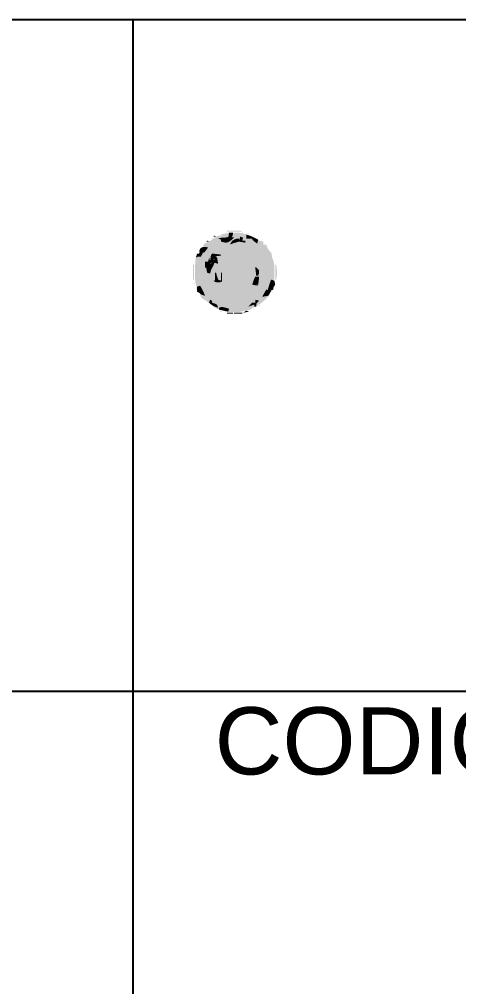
# Model space of a CAD drawing. Header units: millimetres. Extents: x 0 to 1189, y 0 to 841.
# Drawn here: x 1106.16 to 1117.26, y 51.52 to 76 of the extents above; entities that cross this region are included whole.
import ezdxf
from ezdxf.enums import TextEntityAlignment as Align

# ---------------------------------------------------------------- set-up
doc = ezdxf.new("R2010")
doc.units = ezdxf.units.MM
doc.styles.add('ARIAL', font='arial.ttf')

msp = doc.modelspace()

# ---------------------------------------------------------------- hatches: boundary and pattern name
at = {"true_color": 0xad8536}
h = msp.add_hatch(color=7, dxfattribs=at)
h.paths.add_polyline_path([(1111.808, 70.582), (1111.432, 70.599), (1111.065, 70.45), (1111.03, 70.424), (1110.994, 70.4), (1110.959, 70.375), (1110.916, 70.359), (1110.874, 70.342), (1110.832, 70.325), (1110.827, 70.307), (1110.821, 70.29), (1110.816, 70.272), (1110.813, 70.256), (1110.81, 70.24), (1110.807, 70.223), (1110.781, 70.215), (1110.756, 70.206), (1110.731, 70.198), (1110.722, 70.155), (1110.714, 70.113), (1110.705, 70.071), (1110.68, 70.063), (1110.654, 70.054), (1110.629, 70.046), (1110.614, 69.915), (1110.605, 69.785), (1110.601, 69.653), (1110.601, 69.633), (1110.601, 69.614), (1110.601, 69.595), (1110.6, 69.506), (1110.604, 69.418), (1110.616, 69.33), (1110.626, 69.295), (1110.633, 69.26), (1110.644, 69.191), (1110.647, 69.163), (1110.651, 69.136), (1110.655, 69.109), (1110.68, 69.1), (1110.706, 69.092), (1110.731, 69.083), (1110.732, 69.064), (1110.734, 69.044), (1110.735, 69.025), (1110.752, 68.976), (1110.77, 68.949), (1110.807, 68.922), (1110.862, 68.891), (1110.894, 68.87), (1110.932, 68.84), (1111.169, 68.685), (1111.417, 68.611), (1111.698, 68.594), (1111.99, 68.662), (1112.256, 68.805), (1112.479, 69.007), (1112.487, 69.033), (1112.496, 69.058), (1112.504, 69.083), (1112.517, 69.096), (1112.53, 69.108), (1112.542, 69.12), (1112.586, 69.179), (1112.603, 69.29), (1112.609, 69.55), (1112.61, 69.569), (1112.61, 69.588), (1112.61, 69.607), (1112.61, 69.708), (1112.602, 69.805), (1112.58, 69.903), (1112.572, 69.926), (1112.563, 69.948), (1112.555, 69.97), (1112.547, 70.012), (1112.538, 70.055), (1112.529, 70.097), (1112.492, 70.135), (1112.465, 70.168), (1112.428, 70.223), (1112.413, 70.269), (1112.406, 70.288), (1112.403, 70.299), (1112.377, 70.299), (1112.352, 70.299), (1112.327, 70.299), (1112.327, 70.325), (1112.327, 70.35), (1112.327, 70.375), (1112.273, 70.388), (1112.223, 70.405), (1112.174, 70.428)])
h.paths.add_polyline_path([(1110.672, 69.985), (1110.679, 69.972), (1110.68, 69.97), (1110.655, 70.021)])
at = {"true_color": 0xe7b045}
msp.add_hatch(color=7, dxfattribs=at).paths.add_polyline_path([(1111.247, 70.53), (1111.19, 70.522), (1111.129, 70.496), (1111.073, 70.455), (1111.016, 70.415), (1110.959, 70.375), (1110.916, 70.359), (1110.874, 70.342), (1110.832, 70.325), (1110.827, 70.307), (1110.821, 70.29), (1110.816, 70.272), (1110.813, 70.256), (1110.81, 70.24), (1110.807, 70.223), (1110.781, 70.215), (1110.756, 70.206), (1110.731, 70.198), (1110.722, 70.155), (1110.714, 70.113), (1110.705, 70.071), (1110.68, 70.063), (1110.654, 70.054), (1110.629, 70.046), (1110.614, 69.915), (1110.605, 69.785), (1110.601, 69.653), (1110.601, 69.633), (1110.601, 69.614), (1110.601, 69.595), (1110.6, 69.506), (1110.604, 69.418), (1110.616, 69.33), (1110.626, 69.295), (1110.633, 69.26), (1110.644, 69.191), (1110.647, 69.163), (1110.651, 69.136), (1110.655, 69.109), (1110.68, 69.1), (1110.706, 69.092), (1110.731, 69.083), (1110.732, 69.064), (1110.734, 69.044), (1110.735, 69.025), (1110.752, 68.976), (1110.77, 68.949), (1110.807, 68.922), (1110.862, 68.891), (1110.894, 68.87), (1110.932, 68.84), (1111.169, 68.685), (1111.417, 68.611), (1111.698, 68.594), (1111.99, 68.662), (1112.256, 68.805), (1112.479, 69.007), (1112.487, 69.033), (1112.496, 69.058), (1112.504, 69.083), (1112.517, 69.096), (1112.53, 69.108), (1112.542, 69.12), (1112.591, 69.192), (1112.608, 69.353), (1112.605, 69.742), (1112.58, 69.725), (1112.554, 69.708), (1112.529, 69.691), (1112.525, 69.663), (1112.521, 69.635), (1112.517, 69.607), (1112.5, 69.526), (1112.472, 69.458), (1112.428, 69.387), (1112.436, 69.422), (1112.445, 69.455), (1112.453, 69.489), (1112.391, 69.459), (1112.34, 69.422), (1112.289, 69.375), (1112.237, 69.327), (1112.186, 69.291), (1112.124, 69.261), (1112.124, 69.278), (1112.124, 69.295), (1112.124, 69.311), (1111.936, 69.294), (1111.751, 69.29), (1111.563, 69.3), (1111.539, 69.302), (1111.516, 69.304), (1111.492, 69.307), (1111.325, 69.325), (1111.162, 69.357), (1111.004, 69.415), (1110.978, 69.43), (1110.967, 69.437), (1110.96, 69.441), (1110.934, 69.457), (1110.908, 69.473), (1110.883, 69.489), (1110.884, 69.623), (1110.906, 69.745), (1110.964, 69.866), (1111.024, 69.938), (1111.086, 69.985), (1111.174, 70.014), (1111.204, 70.017), (1111.233, 70.019), (1111.263, 70.021), (1111.365, 70.07), (1111.447, 70.133), (1111.516, 70.223), (1111.511, 70.266), (1111.504, 70.292), (1111.491, 70.325), (1111.415, 70.34), (1111.383, 70.346), (1111.364, 70.35), (1111.364, 70.393), (1111.364, 70.435), (1111.364, 70.477), (1111.347, 70.477), (1111.33, 70.477), (1111.313, 70.477), (1111.313, 70.494), (1111.313, 70.511), (1111.313, 70.527)])
at = {"true_color": 0xcaa364}
msp.add_hatch(color=7, dxfattribs=at).paths.add_polyline_path([(1111.313, 70.527), (1111.247, 70.53), (1111.19, 70.522), (1111.129, 70.496), (1111.073, 70.455), (1111.016, 70.415), (1110.959, 70.375), (1110.916, 70.359), (1110.874, 70.342), (1110.832, 70.325), (1110.827, 70.307), (1110.821, 70.29), (1110.816, 70.272), (1110.811, 70.243), (1110.808, 70.231), (1110.807, 70.223), (1110.781, 70.215), (1110.756, 70.206), (1110.731, 70.198), (1110.722, 70.172), (1110.714, 70.147), (1110.705, 70.122), (1110.748, 70.114), (1110.79, 70.105), (1110.832, 70.097), (1110.841, 70.114), (1110.849, 70.131), (1110.857, 70.147), (1110.952, 70.25), (1111.056, 70.327), (1111.187, 70.375), (1111.187, 70.358), (1111.187, 70.341), (1111.187, 70.325), (1111.281, 70.325), (1111.373, 70.325), (1111.465, 70.325), (1111.431, 70.333), (1111.397, 70.342), (1111.364, 70.35), (1111.364, 70.393), (1111.364, 70.435), (1111.364, 70.477), (1111.347, 70.477), (1111.33, 70.477), (1111.313, 70.477), (1111.313, 70.494), (1111.313, 70.511)])
at = {"true_color": 0xdf7f7f}
msp.add_hatch(color=7, dxfattribs=at).paths.add_polyline_path([(1111.085, 70.527), (1111.077, 70.519), (1111.068, 70.51), (1111.06, 70.502), (1111.086, 70.502), (1111.111, 70.502), (1111.136, 70.502), (1111.119, 70.511), (1111.102, 70.519)])
at = {"true_color": 0xbf3f3f}
msp.add_hatch(color=7, dxfattribs=at).paths.add_polyline_path([(1111.172, 70.535), (1111.185, 70.528), (1111.187, 70.527)])
at = {"true_color": 0xffbf3f}
for points in [[(1111.187, 70.578), (1111.222, 70.56), (1111.235, 70.554), (1111.237, 70.553)], [(1112.048, 68.678), (1112.099, 68.653), (1112.097, 68.654), (1112.084, 68.66)], [(1112.2, 68.779), (1112.249, 68.755), (1112.236, 68.762)]]:
    msp.add_hatch(color=7, dxfattribs=at).paths.add_polyline_path(points)
at = {"true_color": 0xb28e57}
msp.add_hatch(color=7, dxfattribs=at).paths.add_polyline_path([(1112.048, 70.502), (1111.783, 70.592), (1111.512, 70.607), (1111.237, 70.553), (1111.263, 70.544), (1111.288, 70.536), (1111.313, 70.527), (1111.313, 70.51), (1111.313, 70.493), (1111.313, 70.477), (1111.33, 70.477), (1111.347, 70.477), (1111.364, 70.477), (1111.364, 70.434), (1111.364, 70.392), (1111.364, 70.35), (1111.39, 70.35), (1111.415, 70.35), (1111.44, 70.35), (1111.462, 70.371), (1111.484, 70.392), (1111.506, 70.413), (1111.585, 70.465), (1111.664, 70.484), (1111.759, 70.483), (1111.78, 70.481), (1111.8, 70.479), (1111.82, 70.477), (1111.863, 70.473), (1111.905, 70.468), (1111.948, 70.464), (1111.982, 70.46), (1112.015, 70.456), (1112.048, 70.451), (1112.048, 70.468), (1112.048, 70.485)])
at = {"true_color": 0xaaaa55}
msp.add_hatch(color=7, dxfattribs=at).paths.add_polyline_path([(1111.237, 70.603), (1111.291, 70.586), (1111.31, 70.579), (1111.313, 70.578)])
at = {"true_color": 0xffff00}
msp.add_hatch(color=7, dxfattribs=at).paths.add_polyline_path([(1111.364, 70.629), (1111.4, 70.611), (1111.413, 70.604)])
at = {"true_color": 0xa9794b}
msp.add_hatch(color=7, dxfattribs=at).paths.add_polyline_path([(1111.415, 70.654), (1111.415, 70.646), (1111.415, 70.637), (1111.415, 70.629), (1111.534, 70.629), (1111.652, 70.629), (1111.769, 70.629), (1111.769, 70.637), (1111.769, 70.646), (1111.769, 70.654), (1111.65, 70.654), (1111.532, 70.654)])
at = {"true_color": 0xb1874d}
msp.add_hatch(color=7, dxfattribs=at).paths.add_polyline_path([(1111.465, 70.603), (1111.457, 70.552), (1111.448, 70.502), (1111.44, 70.451), (1111.476, 70.466), (1111.503, 70.479), (1111.541, 70.502), (1111.555, 70.542), (1111.561, 70.568), (1111.567, 70.603), (1111.532, 70.603), (1111.499, 70.603)])
at = {"true_color": 0x997633}
msp.add_hatch(color=7, dxfattribs=at).paths.add_polyline_path([(1111.82, 70.502), (1111.671, 70.505), (1111.555, 70.469), (1111.44, 70.375), (1111.449, 70.358), (1111.457, 70.341), (1111.465, 70.325), (1111.491, 70.325), (1111.516, 70.325), (1111.541, 70.325), (1111.604, 70.338), (1111.65, 70.345), (1111.719, 70.35), (1111.815, 70.291), (1111.888, 70.219), (1111.947, 70.122), (1111.932, 70.115), (1111.917, 70.107), (1111.903, 70.1), (1111.869, 70.083), (1111.854, 70.076), (1111.845, 70.071), (1111.773, 70.035), (1111.706, 69.994), (1111.643, 69.945), (1111.634, 69.874), (1111.634, 69.828), (1111.643, 69.767), (1111.651, 69.767), (1111.66, 69.767), (1111.668, 69.767), (1111.672, 69.787), (1111.676, 69.806), (1111.681, 69.824), (1111.743, 69.905), (1111.824, 69.958), (1111.921, 69.995), (1111.965, 69.976), (1112.004, 69.976), (1112.073, 69.995), (1112.056, 70.012), (1112.039, 70.029), (1112.023, 70.046), (1112.026, 70.073), (1112.029, 70.099), (1112.032, 70.125), (1112.042, 70.168), (1112.046, 70.187), (1112.048, 70.198), (1112.014, 70.221), (1111.987, 70.241), (1111.947, 70.274), (1111.922, 70.317), (1111.896, 70.359), (1111.871, 70.401), (1111.845, 70.401), (1111.82, 70.401), (1111.795, 70.401), (1111.803, 70.435), (1111.812, 70.469)])
at = {"true_color": 0xa27d4b}
msp.add_hatch(color=7, dxfattribs=at).paths.add_polyline_path([(1111.567, 70.603), (1111.558, 70.569), (1111.55, 70.536), (1111.541, 70.502), (1111.678, 70.49), (1111.815, 70.477), (1111.951, 70.462), (1111.984, 70.459), (1112.016, 70.455), (1112.048, 70.451), (1112.048, 70.468), (1112.048, 70.485), (1112.048, 70.502), (1111.892, 70.566), (1111.735, 70.599)])
at = {"true_color": 0x9f7733}
msp.add_hatch(color=7, dxfattribs=at).paths.add_polyline_path([(1111.744, 70.502), (1111.735, 70.459), (1111.727, 70.417), (1111.719, 70.375), (1111.809, 70.36), (1111.848, 70.354), (1111.871, 70.35), (1111.871, 70.367), (1111.871, 70.384), (1111.871, 70.401), (1111.845, 70.401), (1111.82, 70.401), (1111.795, 70.401), (1111.803, 70.426), (1111.812, 70.452), (1111.82, 70.477), (1111.794, 70.485), (1111.769, 70.494)])
at = {"true_color": 0xd4d42a}
msp.add_hatch(color=7, dxfattribs=at).paths.add_polyline_path([(1111.769, 70.629), (1111.823, 70.611), (1111.842, 70.604)])
at = {"true_color": 0xffaa00}
msp.add_hatch(color=7, dxfattribs=at).paths.add_polyline_path([(1111.896, 70.603), (1111.949, 70.586), (1111.969, 70.579), (1111.972, 70.578)])
at = {"true_color": 0xa88757}
msp.add_hatch(color=7, dxfattribs=at).paths.add_polyline_path([(1111.896, 70.553), (1111.896, 70.519), (1111.896, 70.485), (1111.896, 70.451), (1111.947, 70.451), (1111.998, 70.451), (1112.048, 70.451), (1112.048, 70.468), (1112.048, 70.485), (1112.048, 70.502), (1111.998, 70.524), (1111.949, 70.54)])
at = {"true_color": 0xbc8d4b}
msp.add_hatch(color=7, dxfattribs=at).paths.add_polyline_path([(1112.048, 70.502), (1112.048, 70.485), (1112.048, 70.468), (1112.048, 70.451), (1112.014, 70.451), (1111.98, 70.451), (1111.947, 70.451), (1112.006, 70.403), (1112.067, 70.358), (1112.132, 70.318), (1112.146, 70.312), (1112.16, 70.306), (1112.175, 70.299), (1112.176, 70.262), (1112.185, 70.235), (1112.21, 70.196), (1112.226, 70.175), (1112.241, 70.155), (1112.257, 70.135), (1112.302, 70.078), (1112.349, 70.03), (1112.409, 69.988), (1112.424, 69.982), (1112.439, 69.976), (1112.453, 69.97), (1112.454, 69.867), (1112.477, 69.78), (1112.529, 69.691), (1112.555, 69.708), (1112.58, 69.725), (1112.605, 69.742), (1112.602, 69.757), (1112.598, 69.772), (1112.595, 69.787), (1112.591, 69.808), (1112.586, 69.828), (1112.582, 69.848), (1112.572, 69.889), (1112.563, 69.929), (1112.555, 69.97), (1112.547, 70.012), (1112.539, 70.055), (1112.529, 70.097), (1112.492, 70.135), (1112.465, 70.168), (1112.428, 70.223), (1112.419, 70.249), (1112.411, 70.274), (1112.403, 70.299), (1112.377, 70.299), (1112.352, 70.299), (1112.327, 70.299), (1112.327, 70.325), (1112.327, 70.35), (1112.327, 70.375), (1112.257, 70.393), (1112.193, 70.419), (1112.13, 70.453), (1112.103, 70.47), (1112.075, 70.486)])
at = {"true_color": 0xab8e67}
msp.add_hatch(color=7, dxfattribs=at).paths.add_polyline_path([(1112.048, 70.502), (1112.048, 70.476), (1112.048, 70.451), (1112.048, 70.426), (1112.067, 70.41), (1112.086, 70.395), (1112.104, 70.379), (1112.172, 70.321), (1112.231, 70.258), (1112.289, 70.19), (1112.33, 70.139), (1112.36, 70.109), (1112.403, 70.071), (1112.454, 70.076), (1112.487, 70.082), (1112.529, 70.097), (1112.492, 70.135), (1112.465, 70.168), (1112.428, 70.223), (1112.419, 70.249), (1112.411, 70.274), (1112.403, 70.299), (1112.377, 70.299), (1112.352, 70.299), (1112.327, 70.299), (1112.327, 70.325), (1112.327, 70.35), (1112.327, 70.375), (1112.257, 70.393), (1112.193, 70.419), (1112.13, 70.453), (1112.103, 70.47), (1112.075, 70.486)])
at = {"true_color": 0xb5925f}
msp.add_hatch(color=7, dxfattribs=at).paths.add_polyline_path([(1112.048, 70.502), (1112.048, 70.476), (1112.048, 70.451), (1112.048, 70.426), (1112.095, 70.385), (1112.128, 70.359), (1112.175, 70.325), (1112.183, 70.359), (1112.192, 70.393), (1112.2, 70.426), (1112.149, 70.452), (1112.098, 70.477)])
at = {"true_color": 0xecb358}
msp.add_hatch(color=7, dxfattribs=at).paths.add_polyline_path([(1110.917, 70.234), (1110.883, 70.192), (1110.853, 70.143), (1110.846, 70.127), (1110.839, 70.112), (1110.832, 70.097), (1110.798, 70.105), (1110.764, 70.114), (1110.731, 70.122), (1110.722, 70.105), (1110.714, 70.088), (1110.705, 70.071), (1110.68, 70.063), (1110.654, 70.054), (1110.629, 70.046), (1110.621, 69.935), (1110.612, 69.826), (1110.604, 69.717), (1110.621, 69.717), (1110.638, 69.717), (1110.655, 69.717), (1110.672, 69.683), (1110.689, 69.649), (1110.705, 69.615), (1110.748, 69.658), (1110.79, 69.7), (1110.832, 69.742), (1110.806, 69.751), (1110.781, 69.759), (1110.756, 69.767), (1110.783, 69.874), (1110.817, 69.977), (1110.865, 70.074), (1110.914, 70.138), (1110.947, 70.196), (1110.959, 70.274)])
at = {"true_color": 0xf8bd4a}
msp.add_hatch(color=7, dxfattribs=at).paths.add_polyline_path([(1111.125, 70.377), (1111.071, 70.372), (1111.036, 70.348), (1110.989, 70.282), (1110.97, 70.254), (1110.952, 70.226), (1110.933, 70.198), (1110.886, 70.13), (1110.842, 70.061), (1110.802, 69.988), (1110.762, 69.905), (1110.742, 69.831), (1110.756, 69.742), (1110.782, 69.751), (1110.807, 69.759), (1110.832, 69.767), (1110.841, 69.793), (1110.849, 69.818), (1110.857, 69.843), (1110.919, 69.867), (1110.953, 69.897), (1110.989, 69.959), (1111.004, 69.988), (1111.019, 70.017), (1111.035, 70.046), (1111.069, 70.045), (1111.084, 70.045), (1111.092, 70.044), (1111.118, 70.044), (1111.143, 70.043), (1111.168, 70.043), (1111.223, 70.042), (1111.261, 70.043), (1111.313, 70.046), (1111.396, 70.089), (1111.46, 70.147), (1111.516, 70.223), (1111.507, 70.258), (1111.499, 70.291), (1111.491, 70.325), (1111.388, 70.325), (1111.287, 70.325), (1111.187, 70.325), (1111.187, 70.342), (1111.187, 70.359), (1111.187, 70.375), (1111.15, 70.376), (1111.134, 70.377)])
at = {"true_color": 0x886c2d}
msp.add_hatch(color=7, dxfattribs=at).paths.add_polyline_path([(1111.719, 70.375), (1111.654, 70.381), (1111.601, 70.374), (1111.541, 70.35), (1111.518, 70.289), (1111.494, 70.231), (1111.465, 70.173), (1111.402, 70.122), (1111.336, 70.084), (1111.258, 70.06), (1111.199, 70.05), (1111.142, 70.038), (1111.085, 70.021), (1110.965, 69.894), (1110.886, 69.742), (1110.846, 69.571), (1110.855, 69.511), (1110.868, 69.479), (1110.895, 69.444), (1110.933, 69.426), (1110.949, 69.417), (1110.959, 69.413), (1110.986, 69.398), (1111.013, 69.384), (1111.039, 69.37), (1111.242, 69.326), (1111.466, 69.323), (1111.668, 69.362), (1111.668, 69.558), (1111.668, 69.752), (1111.668, 69.945), (1111.77, 69.996), (1111.872, 70.047), (1111.972, 70.097), (1111.905, 70.218), (1111.83, 70.304)])
at = {"true_color": 0xbf0000}
msp.add_hatch(color=7, dxfattribs=at).paths.add_polyline_path([(1110.908, 70.401), (1110.899, 70.392), (1110.891, 70.384), (1110.883, 70.375), (1110.908, 70.375), (1110.934, 70.375), (1110.959, 70.375), (1110.942, 70.384), (1110.925, 70.392)])
at = {"true_color": 0xf5b954}
msp.add_hatch(color=7, dxfattribs=at).paths.add_polyline_path([(1111.128, 70.381), (1111.079, 70.376), (1111.049, 70.364), (1111.015, 70.335), (1110.993, 70.302), (1110.983, 70.288), (1110.978, 70.28), (1110.935, 70.214), (1110.903, 70.147), (1110.883, 70.071), (1110.918, 70.095), (1110.944, 70.115), (1110.984, 70.147), (1111.012, 70.207), (1111.042, 70.244), (1111.1, 70.276), (1111.136, 70.29), (1111.152, 70.296), (1111.161, 70.299), (1111.17, 70.325), (1111.178, 70.35), (1111.187, 70.375), (1111.152, 70.379), (1111.137, 70.38)])
at = {"true_color": 0xff3f3f}
msp.add_hatch(color=7, dxfattribs=at).paths.add_polyline_path([(1111.009, 70.477), (1111.06, 70.451), (1111.058, 70.452), (1111.045, 70.459)])
at = {"true_color": 0xdfa846}
msp.add_hatch(color=7, dxfattribs=at).paths.add_polyline_path([(1111.364, 70.477), (1111.29, 70.476), (1111.244, 70.469), (1111.187, 70.451), (1111.187, 70.434), (1111.187, 70.417), (1111.187, 70.401), (1111.161, 70.401), (1111.136, 70.401), (1111.111, 70.401), (1111.136, 70.392), (1111.162, 70.384), (1111.187, 70.375), (1111.187, 70.358), (1111.187, 70.341), (1111.187, 70.325), (1111.281, 70.325), (1111.373, 70.325), (1111.465, 70.325), (1111.431, 70.333), (1111.397, 70.342), (1111.364, 70.35), (1111.364, 70.393), (1111.364, 70.435)])
at = {"true_color": 0x53411a}
msp.add_hatch(color=7, dxfattribs=at).paths.add_polyline_path([(1111.719, 70.375), (1111.654, 70.381), (1111.601, 70.374), (1111.541, 70.35), (1111.518, 70.289), (1111.494, 70.231), (1111.465, 70.173), (1111.384, 70.113), (1111.299, 70.07), (1111.202, 70.04), (1111.172, 70.033), (1111.141, 70.027), (1111.111, 70.021), (1111.147, 69.969), (1111.186, 69.928), (1111.237, 69.892), (1111.254, 69.884), (1111.271, 69.877), (1111.288, 69.869), (1111.327, 69.826), (1111.367, 69.798), (1111.421, 69.78), (1111.442, 69.778), (1111.462, 69.777), (1111.483, 69.775), (1111.504, 69.774), (1111.524, 69.772), (1111.545, 69.77), (1111.561, 69.769), (1111.576, 69.768), (1111.592, 69.767), (1111.595, 69.69), (1111.61, 69.631), (1111.643, 69.565), (1111.637, 69.694), (1111.644, 69.818), (1111.668, 69.945), (1111.743, 70), (1111.82, 70.041), (1111.906, 70.077), (1111.928, 70.084), (1111.95, 70.09), (1111.972, 70.097), (1111.908, 70.214), (1111.83, 70.303)])
at = {"true_color": 0xcd9845}
msp.add_hatch(color=7, dxfattribs=at).paths.add_polyline_path([(1111.364, 70.477), (1111.29, 70.476), (1111.244, 70.469), (1111.187, 70.451), (1111.212, 70.443), (1111.238, 70.434), (1111.263, 70.426), (1111.263, 70.409), (1111.263, 70.392), (1111.263, 70.375), (1111.297, 70.367), (1111.33, 70.358), (1111.364, 70.35), (1111.364, 70.393), (1111.364, 70.435)])
at = {"true_color": 0xb38537}
msp.add_hatch(color=7, dxfattribs=at).paths.add_polyline_path([(1111.592, 70.477), (1111.514, 70.494), (1111.442, 70.492), (1111.364, 70.477), (1111.364, 70.434), (1111.364, 70.392), (1111.364, 70.35), (1111.429, 70.355), (1111.489, 70.388)])
at = {"true_color": 0x8a692b}
msp.add_hatch(color=7, dxfattribs=at).paths.add_polyline_path([(1111.719, 70.451), (1111.681, 70.451), (1111.651, 70.446), (1111.605, 70.432), (1111.549, 70.398), (1111.516, 70.359), (1111.491, 70.299), (1111.53, 70.318), (1111.567, 70.332), (1111.633, 70.352), (1111.662, 70.36), (1111.69, 70.368), (1111.719, 70.375), (1111.719, 70.401), (1111.719, 70.426)])
at = {"true_color": 0x8d6c2d}
msp.add_hatch(color=7, dxfattribs=at).paths.add_polyline_path([(1111.719, 70.375), (1111.719, 70.367), (1111.719, 70.358), (1111.719, 70.35), (1111.812, 70.287), (1111.886, 70.217), (1111.947, 70.122), (1111.912, 70.096), (1111.879, 70.071), (1111.845, 70.046), (1111.905, 70.053), (1111.964, 70.062), (1112.023, 70.071), (1112.031, 70.088), (1112.04, 70.105), (1112.048, 70.122), (1112.042, 70.179), (1112.021, 70.223), (1111.969, 70.291), (1111.89, 70.342), (1111.813, 70.366)])
at = {"true_color": 0xddb375}
msp.add_hatch(color=7, dxfattribs=at).paths.add_polyline_path([(1110.731, 70.046), (1110.658, 69.947), (1110.621, 69.838), (1110.604, 69.717), (1110.621, 69.717), (1110.638, 69.717), (1110.655, 69.717), (1110.655, 69.751), (1110.655, 69.785), (1110.655, 69.818), (1110.672, 69.818), (1110.689, 69.818), (1110.705, 69.818), (1110.734, 69.897), (1110.746, 69.965)])
at = {"true_color": 0xd6b55e}
msp.add_hatch(color=7, dxfattribs=at).paths.add_polyline_path([(1110.731, 70.122), (1110.722, 70.105), (1110.714, 70.088), (1110.705, 70.071), (1110.688, 70.071), (1110.671, 70.071), (1110.655, 70.071), (1110.646, 70.037), (1110.638, 70.004), (1110.629, 69.97), (1110.659, 69.985), (1110.673, 69.992), (1110.68, 69.995), (1110.706, 69.995), (1110.731, 69.995), (1110.756, 69.995), (1110.773, 70.03), (1110.79, 70.063), (1110.807, 70.097), (1110.781, 70.105), (1110.756, 70.114)])
at = {"true_color": 0xd1aa6d}
msp.add_hatch(color=7, dxfattribs=at).paths.add_polyline_path([(1110.933, 70.223), (1110.879, 70.24), (1110.832, 70.243), (1110.777, 70.23), (1110.743, 70.205), (1110.725, 70.177), (1110.705, 70.122), (1110.748, 70.114), (1110.79, 70.105), (1110.832, 70.097), (1110.866, 70.139), (1110.9, 70.182)])
at = {"true_color": 0xd49f3e}
msp.add_hatch(color=7, dxfattribs=at).paths.add_polyline_path([(1111.09, 70.072), (1111.018, 70.065), (1110.979, 70.024), (1110.941, 69.913), (1110.937, 69.887), (1110.934, 69.875), (1110.933, 69.869), (1110.908, 69.869), (1110.882, 69.869), (1110.857, 69.869), (1110.812, 69.777), (1110.769, 69.685), (1110.731, 69.59), (1110.773, 69.564), (1110.815, 69.539), (1110.857, 69.514), (1110.882, 69.639), (1110.915, 69.761), (1110.966, 69.877), (1111.028, 69.947), (1111.093, 69.99), (1111.183, 70.019), (1111.21, 70.02), (1111.236, 70.02), (1111.263, 70.021), (1111.263, 70.029), (1111.263, 70.038), (1111.263, 70.046), (1111.205, 70.056), (1111.148, 70.065)])
at = {"true_color": 0x775e27}
msp.add_hatch(color=7, dxfattribs=at).paths.add_polyline_path([(1111.085, 70.021), (1111.008, 69.947), (1110.957, 69.87), (1110.933, 69.767), (1110.99, 69.821), (1111.05, 69.871), (1111.111, 69.919), (1111.066, 69.829), (1111.031, 69.739), (1111.009, 69.641), (1111.061, 69.706), (1111.116, 69.751), (1111.187, 69.793), (1111.195, 69.776), (1111.204, 69.759), (1111.212, 69.742), (1111.221, 69.768), (1111.229, 69.793), (1111.237, 69.818), (1111.271, 69.818), (1111.305, 69.818), (1111.339, 69.818), (1111.339, 69.835), (1111.339, 69.852), (1111.339, 69.869), (1111.296, 69.885), (1111.254, 69.902), (1111.212, 69.919), (1111.188, 69.961), (1111.155, 69.987)])
at = {"true_color": 0x7e5d1b}
msp.add_hatch(color=7, dxfattribs=at).paths.add_polyline_path([(1111.085, 70.021), (1111.074, 70.009), (1111.062, 69.997), (1111.051, 69.985), (1111.037, 69.969), (1111.022, 69.953), (1111.008, 69.937), (1110.976, 69.902), (1110.957, 69.878), (1110.933, 69.843), (1110.942, 69.818), (1110.95, 69.793), (1110.959, 69.767), (1110.967, 69.78), (1110.975, 69.793), (1110.984, 69.805), (1110.995, 69.822), (1111.006, 69.838), (1111.017, 69.854), (1111.042, 69.89), (1111.059, 69.914), (1111.085, 69.945), (1111.111, 69.953), (1111.136, 69.962), (1111.161, 69.97), (1111.136, 69.987), (1111.11, 70.004)])
at = {"true_color": 0xc2933c}
msp.add_hatch(color=7, dxfattribs=at).paths.add_polyline_path([(1111.035, 70.071), (1111.014, 70.047), (1111.001, 70.007), (1110.984, 69.919), (1111.044, 69.967), (1111.104, 69.995), (1111.18, 70.013), (1111.208, 70.015), (1111.235, 70.018), (1111.263, 70.021), (1111.263, 70.029), (1111.263, 70.038), (1111.263, 70.046), (1111.246, 70.048), (1111.23, 70.05), (1111.214, 70.052), (1111.176, 70.057), (1111.16, 70.059), (1111.15, 70.06), (1111.112, 70.065), (1111.073, 70.069)])
at = {"true_color": 0xb38c58}
msp.add_hatch(color=7, dxfattribs=at).paths.add_polyline_path([(1112.479, 70.046), (1112.469, 69.99), (1112.461, 69.934), (1112.454, 69.877), (1112.462, 69.807), (1112.488, 69.749), (1112.529, 69.691), (1112.555, 69.708), (1112.58, 69.725), (1112.605, 69.742), (1112.602, 69.758), (1112.6, 69.774), (1112.597, 69.789), (1112.593, 69.81), (1112.589, 69.831), (1112.585, 69.851), (1112.565, 69.928), (1112.534, 69.989)])
at = {"true_color": 0xf9c09e}
msp.add_hatch(color=7, dxfattribs=at).paths.add_polyline_path([(1110.553, 69.793), (1110.553, 69.665), (1110.553, 69.538), (1110.553, 69.413), (1110.562, 69.413), (1110.57, 69.413), (1110.579, 69.413), (1110.579, 69.541), (1110.579, 69.667), (1110.579, 69.793), (1110.57, 69.793), (1110.562, 69.793)])
at = {"true_color": 0xf6cb86}
msp.add_hatch(color=7, dxfattribs=at).paths.add_polyline_path([(1110.655, 69.818), (1110.655, 69.784), (1110.655, 69.75), (1110.655, 69.717), (1110.638, 69.717), (1110.621, 69.717), (1110.604, 69.717), (1110.603, 69.694), (1110.603, 69.672), (1110.602, 69.65), (1110.602, 69.62), (1110.601, 69.591), (1110.601, 69.562), (1110.603, 69.448), (1110.618, 69.342), (1110.655, 69.235), (1110.68, 69.227), (1110.706, 69.218), (1110.731, 69.21), (1110.714, 69.415), (1110.697, 69.617), (1110.68, 69.818), (1110.671, 69.818), (1110.663, 69.818)])
at = {"true_color": 0xfac465}
msp.add_hatch(color=7, dxfattribs=at).paths.add_polyline_path([(1110.655, 69.818), (1110.655, 69.784), (1110.655, 69.75), (1110.655, 69.717), (1110.638, 69.717), (1110.621, 69.717), (1110.604, 69.717), (1110.604, 69.694), (1110.603, 69.671), (1110.603, 69.648), (1110.603, 69.618), (1110.603, 69.588), (1110.602, 69.558), (1110.602, 69.482), (1110.605, 69.407), (1110.616, 69.332), (1110.626, 69.296), (1110.633, 69.26), (1110.644, 69.191), (1110.65, 69.142), (1110.653, 69.121), (1110.655, 69.109), (1110.68, 69.1), (1110.706, 69.092), (1110.731, 69.083), (1110.732, 69.064), (1110.734, 69.044), (1110.735, 69.025), (1110.752, 68.976), (1110.77, 68.949), (1110.807, 68.922), (1110.862, 68.891), (1110.894, 68.87), (1110.932, 68.84), (1111.009, 68.778), (1111.088, 68.721), (1111.173, 68.669), (1111.444, 68.598), (1111.726, 68.596), (1112.002, 68.652), (1112.047, 68.686), (1112.076, 68.726), (1112.099, 68.779), (1112.068, 68.77), (1112.042, 68.763), (1111.997, 68.754), (1111.855, 68.751), (1111.717, 68.737), (1111.576, 68.715), (1111.556, 68.711), (1111.536, 68.707), (1111.516, 68.703), (1111.516, 68.72), (1111.516, 68.737), (1111.516, 68.754), (1111.426, 68.739), (1111.386, 68.732), (1111.364, 68.729), (1111.364, 68.754), (1111.364, 68.78), (1111.364, 68.805), (1111.302, 68.797), (1111.247, 68.796), (1111.187, 68.805), (1111.09, 68.877), (1111.008, 68.96), (1110.936, 69.057), (1110.927, 69.074), (1110.917, 69.091), (1110.908, 69.109), (1110.891, 69.109), (1110.874, 69.109), (1110.857, 69.109), (1110.84, 69.169), (1110.823, 69.227), (1110.807, 69.286), (1110.79, 69.286), (1110.773, 69.286), (1110.756, 69.286), (1110.756, 69.363), (1110.756, 69.439), (1110.756, 69.514), (1110.773, 69.514), (1110.79, 69.514), (1110.807, 69.514), (1110.757, 69.579), (1110.724, 69.646), (1110.701, 69.723), (1110.694, 69.755), (1110.687, 69.787), (1110.68, 69.818), (1110.671, 69.818), (1110.663, 69.818)])
at = {"true_color": 0xf9daa4}
msp.add_hatch(color=7, dxfattribs=at).paths.add_polyline_path([(1110.655, 69.818), (1110.655, 69.784), (1110.655, 69.75), (1110.655, 69.717), (1110.638, 69.717), (1110.621, 69.717), (1110.604, 69.717), (1110.604, 69.694), (1110.603, 69.671), (1110.603, 69.648), (1110.603, 69.618), (1110.603, 69.588), (1110.602, 69.558), (1110.602, 69.482), (1110.605, 69.407), (1110.616, 69.332), (1110.626, 69.296), (1110.633, 69.26), (1110.644, 69.191), (1110.65, 69.142), (1110.653, 69.121), (1110.655, 69.109), (1110.68, 69.1), (1110.706, 69.092), (1110.731, 69.083), (1110.732, 69.064), (1110.734, 69.044), (1110.735, 69.025), (1110.752, 68.976), (1110.771, 68.948), (1110.808, 68.92), (1110.871, 68.884), (1110.928, 68.845), (1110.986, 68.802), (1111.049, 68.756), (1111.112, 68.724), (1111.187, 68.703), (1111.178, 68.729), (1111.17, 68.754), (1111.161, 68.779), (1111.123, 68.797), (1111.106, 68.805), (1111.096, 68.81), (1111.076, 68.816), (1111.055, 68.823), (1111.035, 68.83), (1111.035, 68.847), (1111.035, 68.864), (1111.035, 68.881), (1111.014, 68.898), (1111.005, 68.906), (1111, 68.91), (1110.966, 68.936), (1110.941, 68.955), (1110.905, 68.986), (1110.774, 69.135), (1110.717, 69.339), (1110.683, 69.773), (1110.682, 69.788), (1110.681, 69.803), (1110.68, 69.818), (1110.671, 69.818), (1110.663, 69.818)])
at = {"true_color": 0xd9a644}
msp.add_hatch(color=7, dxfattribs=at).paths.add_polyline_path([(1110.959, 69.97), (1110.95, 69.936), (1110.942, 69.902), (1110.933, 69.869), (1110.908, 69.869), (1110.882, 69.869), (1110.857, 69.869), (1110.857, 69.818), (1110.857, 69.767), (1110.857, 69.717), (1110.866, 69.717), (1110.874, 69.717), (1110.883, 69.717), (1110.91, 69.76), (1110.937, 69.804), (1110.964, 69.848), (1110.977, 69.883), (1110.976, 69.915)])
at = {"true_color": 0x836423}
msp.add_hatch(color=7, dxfattribs=at).paths.add_polyline_path([(1111.06, 69.919), (1111.043, 69.902), (1111.026, 69.885), (1111.009, 69.869), (1110.972, 69.854), (1110.946, 69.841), (1110.908, 69.818), (1110.871, 69.71), (1110.857, 69.603), (1110.857, 69.489), (1110.891, 69.472), (1110.925, 69.455), (1110.959, 69.438), (1110.986, 69.486), (1111.005, 69.535), (1111.017, 69.589), (1111.022, 69.64), (1111.028, 69.691), (1111.035, 69.742), (1111.075, 69.787), (1111.095, 69.833), (1111.111, 69.919), (1111.094, 69.919), (1111.077, 69.919)])
at = {"true_color": 0x90702b}
msp.add_hatch(color=7, dxfattribs=at).paths.add_polyline_path([(1110.984, 69.843), (1110.946, 69.824), (1110.92, 69.804), (1110.883, 69.767), (1110.89, 69.7), (1110.896, 69.654), (1110.908, 69.59), (1110.934, 69.582), (1110.959, 69.573), (1110.984, 69.565), (1110.993, 69.599), (1111.001, 69.633), (1111.009, 69.666), (1111.001, 69.649), (1110.992, 69.632), (1110.984, 69.615), (1110.967, 69.615), (1110.95, 69.615), (1110.933, 69.615), (1110.933, 69.658), (1110.933, 69.7), (1110.933, 69.742), (1110.95, 69.742), (1110.967, 69.742), (1110.984, 69.742), (1110.993, 69.759), (1111.001, 69.776), (1111.009, 69.793), (1111.001, 69.81), (1110.992, 69.827)])
at = {"true_color": 0xa08136}
msp.add_hatch(color=7, dxfattribs=at).paths.add_polyline_path([(1111.06, 69.919), (1111.041, 69.899), (1111.028, 69.872), (1111.008, 69.816), (1111, 69.791), (1110.992, 69.767), (1110.984, 69.742), (1110.967, 69.742), (1110.95, 69.742), (1110.933, 69.742), (1110.933, 69.699), (1110.933, 69.657), (1110.933, 69.615), (1110.95, 69.615), (1110.967, 69.615), (1110.984, 69.615), (1110.993, 69.632), (1111.001, 69.649), (1111.009, 69.666), (1111.057, 69.747), (1111.09, 69.828), (1111.111, 69.919), (1111.094, 69.919), (1111.077, 69.919)])
at = {"true_color": 0x715924}
msp.add_hatch(color=7, dxfattribs=at).paths.add_polyline_path([(1111.212, 69.818), (1111.192, 69.817), (1111.17, 69.811), (1111.126, 69.793), (1111.035, 69.686), (1110.986, 69.555), (1110.959, 69.413), (1111.01, 69.404), (1111.06, 69.396), (1111.111, 69.387), (1111.111, 69.456), (1111.111, 69.523), (1111.111, 69.59), (1111.171, 69.62), (1111.197, 69.633), (1111.212, 69.641), (1111.212, 69.7), (1111.212, 69.759)])
at = {"true_color": 0x896e30}
msp.add_hatch(color=7, dxfattribs=at).paths.add_polyline_path([(1111.085, 69.97), (1111.077, 69.962), (1111.068, 69.953), (1111.06, 69.945), (1111.077, 69.936), (1111.094, 69.928), (1111.111, 69.919), (1111.102, 69.894), (1111.094, 69.869), (1111.085, 69.843), (1111.119, 69.835), (1111.153, 69.826), (1111.187, 69.818), (1111.178, 69.869), (1111.17, 69.92), (1111.161, 69.97), (1111.136, 69.97), (1111.11, 69.97)])
at = {"true_color": 0x7b622a}
msp.add_hatch(color=7, dxfattribs=at).paths.add_polyline_path([(1111.339, 69.843), (1111.3, 69.676), (1111.276, 69.508), (1111.263, 69.337), (1111.286, 69.336), (1111.309, 69.336), (1111.332, 69.336), (1111.386, 69.335), (1111.409, 69.335), (1111.423, 69.335), (1111.507, 69.335), (1111.586, 69.342), (1111.668, 69.362), (1111.668, 69.499), (1111.668, 69.633), (1111.668, 69.767), (1111.651, 69.733), (1111.634, 69.7), (1111.617, 69.666), (1111.61, 69.703), (1111.603, 69.729), (1111.592, 69.767), (1111.553, 69.785), (1111.516, 69.792), (1111.449, 69.794), (1111.399, 69.793), (1111.377, 69.793), (1111.364, 69.793), (1111.355, 69.81), (1111.347, 69.827)])
at = {"true_color": 0x715825}
msp.add_hatch(color=7, dxfattribs=at).paths.add_polyline_path([(1111.339, 69.843), (1111.3, 69.676), (1111.276, 69.508), (1111.263, 69.337), (1111.331, 69.337), (1111.398, 69.337), (1111.465, 69.337), (1111.445, 69.381), (1111.436, 69.431), (1111.429, 69.527), (1111.428, 69.545), (1111.427, 69.563), (1111.426, 69.581), (1111.422, 69.643), (1111.418, 69.705), (1111.415, 69.767), (1111.505, 69.752), (1111.544, 69.746), (1111.567, 69.742), (1111.558, 69.759), (1111.55, 69.776), (1111.541, 69.793), (1111.482, 69.793), (1111.423, 69.793), (1111.364, 69.793), (1111.355, 69.81), (1111.347, 69.827)])
at = {"true_color": 0xb58734}
for points in [[(1112.504, 69.699), (1112.504, 69.632), (1112.504, 69.565), (1112.466, 69.564), (1112.439, 69.556), (1112.399, 69.536), (1112.379, 69.523), (1112.358, 69.51), (1112.338, 69.497), (1112.317, 69.484), (1112.296, 69.471), (1112.276, 69.458), (1112.231, 69.407), (1112.209, 69.354), (1112.2, 69.286), (1112.252, 69.341), (1112.311, 69.387), (1112.428, 69.463), (1112.411, 69.438), (1112.394, 69.413), (1112.377, 69.387), (1112.394, 69.379), (1112.411, 69.37), (1112.428, 69.362), (1112.506, 69.488), (1112.533, 69.616), (1112.529, 69.767), (1112.521, 69.767), (1112.512, 69.767), (1112.504, 69.767)], [(1112.102, 69.443), (1112.082, 69.391), (1112.048, 69.286), (1112.138, 69.271), (1112.178, 69.264), (1112.2, 69.261), (1112.183, 69.269), (1112.166, 69.278), (1112.149, 69.286), (1112.149, 69.354), (1112.149, 69.422), (1112.149, 69.489), (1112.141, 69.489), (1112.132, 69.489), (1112.124, 69.489)]]:
    msp.add_hatch(color=7, dxfattribs=at).paths.add_polyline_path(points)
at = {"true_color": 0xbd8d43}
msp.add_hatch(color=7, dxfattribs=at).paths.add_polyline_path([(1112.504, 69.767), (1112.504, 69.699), (1112.504, 69.632), (1112.504, 69.565), (1112.487, 69.565), (1112.47, 69.565), (1112.453, 69.565), (1112.446, 69.52), (1112.439, 69.487), (1112.428, 69.438), (1112.411, 69.421), (1112.394, 69.404), (1112.377, 69.387), (1112.394, 69.379), (1112.411, 69.37), (1112.428, 69.362), (1112.506, 69.488), (1112.533, 69.616), (1112.529, 69.767), (1112.521, 69.767), (1112.512, 69.767)])
at = {"true_color": 0xc7a16f}
msp.add_hatch(color=7, dxfattribs=at).paths.add_polyline_path([(1112.631, 69.793), (1112.631, 69.665), (1112.631, 69.538), (1112.631, 69.413), (1112.639, 69.413), (1112.648, 69.413), (1112.656, 69.413), (1112.672, 69.541), (1112.671, 69.664), (1112.656, 69.793), (1112.647, 69.793), (1112.639, 69.793)])
at = {"true_color": 0xfbc15a}
msp.add_hatch(color=7, dxfattribs=at).paths.add_polyline_path([(1110.68, 69.666), (1110.679, 69.639), (1110.679, 69.612), (1110.678, 69.585), (1110.681, 69.482), (1110.7, 69.394), (1110.756, 69.311), (1110.756, 69.38), (1110.756, 69.447), (1110.756, 69.514), (1110.786, 69.529), (1110.799, 69.536), (1110.807, 69.539), (1110.764, 69.582), (1110.722, 69.624)])
at = {"true_color": 0x806527}
msp.add_hatch(color=7, dxfattribs=at).paths.add_polyline_path([(1111.111, 69.59), (1111.111, 69.522), (1111.111, 69.454), (1111.111, 69.387), (1111.094, 69.387), (1111.077, 69.387), (1111.06, 69.387), (1111.074, 69.378), (1111.089, 69.369), (1111.103, 69.36), (1111.166, 69.343), (1111.223, 69.346), (1111.288, 69.362), (1111.288, 69.439), (1111.288, 69.515), (1111.288, 69.59), (1111.279, 69.59), (1111.271, 69.59), (1111.263, 69.59), (1111.263, 69.522), (1111.263, 69.454), (1111.263, 69.387), (1111.237, 69.396), (1111.212, 69.404), (1111.187, 69.413), (1111.169, 69.466), (1111.161, 69.49), (1111.157, 69.503), (1111.15, 69.532), (1111.143, 69.561), (1111.136, 69.59), (1111.127, 69.59), (1111.119, 69.59)])
at = {"true_color": 0x685120}
msp.add_hatch(color=7, dxfattribs=at).paths.add_polyline_path([(1111.364, 69.666), (1111.328, 69.628), (1111.314, 69.598), (1111.308, 69.549), (1111.309, 69.524), (1111.31, 69.498), (1111.31, 69.473), (1111.311, 69.428), (1111.312, 69.382), (1111.313, 69.337), (1111.365, 69.337), (1111.415, 69.337), (1111.465, 69.337), (1111.448, 69.345), (1111.431, 69.354), (1111.415, 69.362), (1111.411, 69.385), (1111.408, 69.408), (1111.404, 69.431), (1111.402, 69.46), (1111.401, 69.488), (1111.399, 69.516), (1111.397, 69.544), (1111.395, 69.572), (1111.393, 69.6), (1111.392, 69.623), (1111.391, 69.644), (1111.389, 69.666), (1111.381, 69.666), (1111.372, 69.666)])
at = {"true_color": 0xcfa66a}
msp.add_hatch(color=7, dxfattribs=at).paths.add_polyline_path([(1112.58, 69.742), (1112.544, 69.704), (1112.528, 69.678), (1112.517, 69.64), (1112.515, 69.618), (1112.512, 69.597), (1112.51, 69.577), (1112.503, 69.53), (1112.497, 69.483), (1112.491, 69.436), (1112.488, 69.412), (1112.485, 69.388), (1112.482, 69.365), (1112.479, 69.342), (1112.476, 69.319), (1112.473, 69.296), (1112.467, 69.25), (1112.462, 69.221), (1112.453, 69.185), (1112.436, 69.176), (1112.419, 69.168), (1112.403, 69.159), (1112.356, 69.083), (1112.305, 69.012), (1112.249, 68.943), (1112.2, 68.883), (1112.159, 68.822), (1112.124, 68.754), (1112.141, 68.754), (1112.158, 68.754), (1112.175, 68.754), (1112.283, 68.829), (1112.386, 68.913), (1112.479, 69.007), (1112.487, 69.033), (1112.496, 69.058), (1112.504, 69.083), (1112.517, 69.096), (1112.53, 69.108), (1112.542, 69.12), (1112.591, 69.192), (1112.608, 69.353), (1112.605, 69.742), (1112.597, 69.742), (1112.588, 69.742)])
at = {"true_color": 0xa3772c}
msp.add_hatch(color=7, dxfattribs=at).paths.add_polyline_path([(1112.124, 69.742), (1112.124, 69.589), (1112.132, 69.438), (1112.149, 69.286), (1112.166, 69.286), (1112.183, 69.286), (1112.2, 69.286), (1112.208, 69.329), (1112.217, 69.371), (1112.225, 69.413), (1112.242, 69.413), (1112.259, 69.413), (1112.276, 69.413), (1112.362, 69.466), (1112.43, 69.528), (1112.479, 69.615), (1112.427, 69.59), (1112.377, 69.565), (1112.327, 69.539), (1112.327, 69.582), (1112.327, 69.624), (1112.327, 69.666), (1112.31, 69.64), (1112.293, 69.615), (1112.276, 69.59), (1112.225, 69.641), (1112.175, 69.691)])
at = {"true_color": 0x714913}
msp.add_hatch(color=7, dxfattribs=at).paths.add_polyline_path([(1112.124, 69.742), (1112.132, 69.665), (1112.141, 69.589), (1112.149, 69.514), (1112.166, 69.514), (1112.183, 69.514), (1112.2, 69.514), (1112.214, 69.557), (1112.22, 69.59), (1112.225, 69.641), (1112.189, 69.684), (1112.163, 69.71)])
at = {"true_color": 0xffdf9f}
for points in [[(1110.579, 69.387), (1110.603, 69.29), (1110.596, 69.316)], [(1111.359, 68.584), (1111.386, 68.578), (1111.389, 68.577)]]:
    msp.add_hatch(color=7, dxfattribs=at).paths.add_polyline_path(points)
at = {"true_color": 0xb87625}
msp.add_hatch(color=7, dxfattribs=at).paths.add_polyline_path([(1112.149, 69.489), (1112.149, 69.42), (1112.149, 69.353), (1112.149, 69.286), (1112.166, 69.286), (1112.183, 69.286), (1112.2, 69.286), (1112.208, 69.354), (1112.217, 69.422), (1112.225, 69.489), (1112.2, 69.489), (1112.174, 69.489)])
at = {"true_color": 0xe4ad5a}
msp.add_hatch(color=7, dxfattribs=at).paths.add_polyline_path([(1112.453, 69.286), (1112.445, 69.278), (1112.436, 69.269), (1112.428, 69.261), (1112.411, 69.214), (1112.398, 69.181), (1112.377, 69.134), (1112.352, 69.126), (1112.326, 69.117), (1112.301, 69.109), (1112.295, 69.091), (1112.29, 69.074), (1112.284, 69.057), (1112.281, 69.04), (1112.279, 69.024), (1112.276, 69.007), (1112.259, 69.007), (1112.242, 69.007), (1112.225, 69.007), (1112.225, 68.973), (1112.225, 68.94), (1112.225, 68.906), (1112.288, 68.966), (1112.34, 69.027), (1112.38, 69.102), (1112.388, 69.122), (1112.395, 69.141), (1112.403, 69.159), (1112.428, 69.168), (1112.454, 69.176), (1112.479, 69.185), (1112.47, 69.219), (1112.462, 69.253)])
at = {"true_color": 0xddb379}
msp.add_hatch(color=7, dxfattribs=at).paths.add_polyline_path([(1112.529, 69.413), (1112.511, 69.375), (1112.499, 69.346), (1112.485, 69.302), (1112.478, 69.278), (1112.471, 69.255), (1112.464, 69.232), (1112.452, 69.191), (1112.44, 69.15), (1112.428, 69.109), (1112.479, 69.126), (1112.53, 69.143), (1112.58, 69.159), (1112.588, 69.236), (1112.597, 69.312), (1112.605, 69.387), (1112.58, 69.396), (1112.554, 69.404)])
at = {"true_color": 0xef8f6f}
msp.add_hatch(color=7, dxfattribs=at).paths.add_polyline_path([(1112.605, 69.387), (1112.597, 69.328), (1112.588, 69.269), (1112.58, 69.21), (1112.597, 69.236), (1112.614, 69.261), (1112.631, 69.286), (1112.623, 69.327), (1112.617, 69.353)])
at = {"true_color": 0xf8d98a}
msp.add_hatch(color=7, dxfattribs=at).paths.add_polyline_path([(1110.731, 69.261), (1110.705, 69.252), (1110.68, 69.244), (1110.655, 69.235), (1110.655, 69.193), (1110.655, 69.151), (1110.655, 69.109), (1110.672, 69.1), (1110.689, 69.092), (1110.705, 69.083), (1110.753, 69.043), (1110.798, 69.022), (1110.857, 69.007), (1110.82, 69.095), (1110.78, 69.179)])
at = {"true_color": 0xeccb8d}
msp.add_hatch(color=7, dxfattribs=at).paths.add_polyline_path([(1112.403, 69.159), (1112.357, 69.083), (1112.306, 69.011), (1112.249, 68.943), (1112.2, 68.883), (1112.159, 68.822), (1112.124, 68.754), (1112.141, 68.754), (1112.158, 68.754), (1112.175, 68.754), (1112.283, 68.829), (1112.386, 68.913), (1112.479, 69.007), (1112.487, 69.033), (1112.496, 69.058), (1112.504, 69.083), (1112.512, 69.1), (1112.521, 69.117), (1112.529, 69.134), (1112.487, 69.143), (1112.444, 69.151)])
at = {"true_color": 0xefbd83}
msp.add_hatch(color=7, dxfattribs=at).paths.add_polyline_path([(1112.403, 69.159), (1112.368, 69.1), (1112.335, 69.041), (1112.301, 68.982), (1112.355, 68.988), (1112.395, 68.995), (1112.453, 69.007), (1112.49, 69.063), (1112.51, 69.096), (1112.529, 69.134), (1112.487, 69.143), (1112.444, 69.151)])
at = {"true_color": 0xfad28c}
msp.add_hatch(color=7, dxfattribs=at).paths.add_polyline_path([(1110.984, 68.906), (1110.975, 68.88), (1110.967, 68.855), (1110.959, 68.83), (1111.029, 68.772), (1111.1, 68.729), (1111.187, 68.703), (1111.178, 68.729), (1111.17, 68.754), (1111.161, 68.779), (1111.139, 68.79), (1111.118, 68.8), (1111.096, 68.81), (1111.076, 68.816), (1111.055, 68.823), (1111.035, 68.83), (1111.035, 68.847), (1111.035, 68.864), (1111.035, 68.881), (1111.018, 68.889), (1111.001, 68.898)])
at = {"true_color": 0xebb766}
msp.add_hatch(color=7, dxfattribs=at).paths.add_polyline_path([(1112.124, 68.906), (1112.124, 68.88), (1112.124, 68.855), (1112.124, 68.83), (1112.098, 68.83), (1112.073, 68.83), (1112.048, 68.83), (1112.007, 68.793), (1111.981, 68.766), (1111.947, 68.729), (1111.998, 68.746), (1112.048, 68.763), (1112.099, 68.779), (1112.099, 68.762), (1112.099, 68.745), (1112.099, 68.729), (1112.116, 68.729), (1112.133, 68.729), (1112.149, 68.729), (1112.151, 68.784), (1112.161, 68.815), (1112.187, 68.848), (1112.2, 68.859), (1112.213, 68.87), (1112.225, 68.881), (1112.191, 68.889), (1112.157, 68.898)])
at = {"true_color": 0xffff7f}
msp.add_hatch(color=7, dxfattribs=at).paths.add_polyline_path([(1110.959, 68.779), (1111.009, 68.754), (1111.007, 68.755), (1110.994, 68.762)])
at = {"true_color": 0xf6c87d}
msp.add_hatch(color=7, dxfattribs=at).paths.add_polyline_path([(1112.099, 68.779), (1112.061, 68.779), (1112.031, 68.774), (1111.984, 68.763), (1111.77, 68.718), (1111.558, 68.699), (1111.339, 68.703), (1111.322, 68.712), (1111.305, 68.72), (1111.288, 68.729), (1111.262, 68.72), (1111.237, 68.712), (1111.212, 68.703), (1111.212, 68.686), (1111.212, 68.669), (1111.212, 68.653), (1111.473, 68.598), (1111.74, 68.598), (1112.002, 68.652), (1112.047, 68.686), (1112.076, 68.726)])
at = {"true_color": 0xf5d08b}
msp.add_hatch(color=7, dxfattribs=at).paths.add_polyline_path([(1111.367, 68.705), (1111.311, 68.72), (1111.266, 68.722), (1111.212, 68.703), (1111.212, 68.686), (1111.212, 68.669), (1111.212, 68.653), (1111.347, 68.623), (1111.406, 68.61), (1111.44, 68.602), (1111.449, 68.628), (1111.457, 68.653), (1111.465, 68.678), (1111.451, 68.682), (1111.437, 68.686), (1111.423, 68.69), (1111.39, 68.699), (1111.375, 68.703)])
at = {"true_color": 0xffff55}
msp.add_hatch(color=7, dxfattribs=at).paths.add_polyline_path([(1111.212, 68.627), (1111.265, 68.61), (1111.285, 68.603), (1111.288, 68.602)])
at = {"true_color": 0xffd494}
msp.add_hatch(color=7, dxfattribs=at).paths.add_polyline_path([(1111.415, 68.577), (1111.415, 68.568), (1111.415, 68.56), (1111.415, 68.551), (1111.466, 68.551), (1111.516, 68.551), (1111.567, 68.551), (1111.567, 68.56), (1111.567, 68.568), (1111.567, 68.577), (1111.515, 68.577), (1111.465, 68.577)])
at = {"true_color": 0xffefaf}
msp.add_hatch(color=7, dxfattribs=at).paths.add_polyline_path([(1111.592, 68.577), (1111.592, 68.568), (1111.592, 68.56), (1111.592, 68.551), (1111.66, 68.551), (1111.728, 68.551), (1111.795, 68.551), (1111.795, 68.56), (1111.795, 68.568), (1111.795, 68.577), (1111.726, 68.577), (1111.659, 68.577)])
at = {"true_color": 0xffc897}
msp.add_hatch(color=7, dxfattribs=at).paths.add_polyline_path([(1111.896, 68.627), (1111.87, 68.61), (1111.845, 68.593), (1111.82, 68.577), (1111.871, 68.585), (1111.922, 68.594), (1111.972, 68.602), (1111.946, 68.611), (1111.921, 68.619)])
at = {"true_color": 0xff7f7f}
msp.add_hatch(color=7, dxfattribs=at).paths.add_polyline_path([(1111.972, 68.653), (1112.008, 68.635), (1112.021, 68.628), (1112.023, 68.627)])

# ---------------------------------------------------------------- linework, layer by layer
for p, q in [((1109.035, 76), (1109.035, 25)), ((989, 59), (1164, 59))]:
    msp.add_line(p, q)
msp.add_lwpolyline([(989, 76), (1164, 76), (1164, 25), (989, 25)], close=True)

# ---------------------------------------------------------------- texts
at = {"style": 'ARIAL'}
msp.add_text('CODIGO DEL CLIENTE (REEMPLAZA A):', height=1.7, dxfattribs=at).set_placement((1111.099, 56.383), align=Align.BOTTOM_LEFT)

doc.saveas('drawing.dxf')
